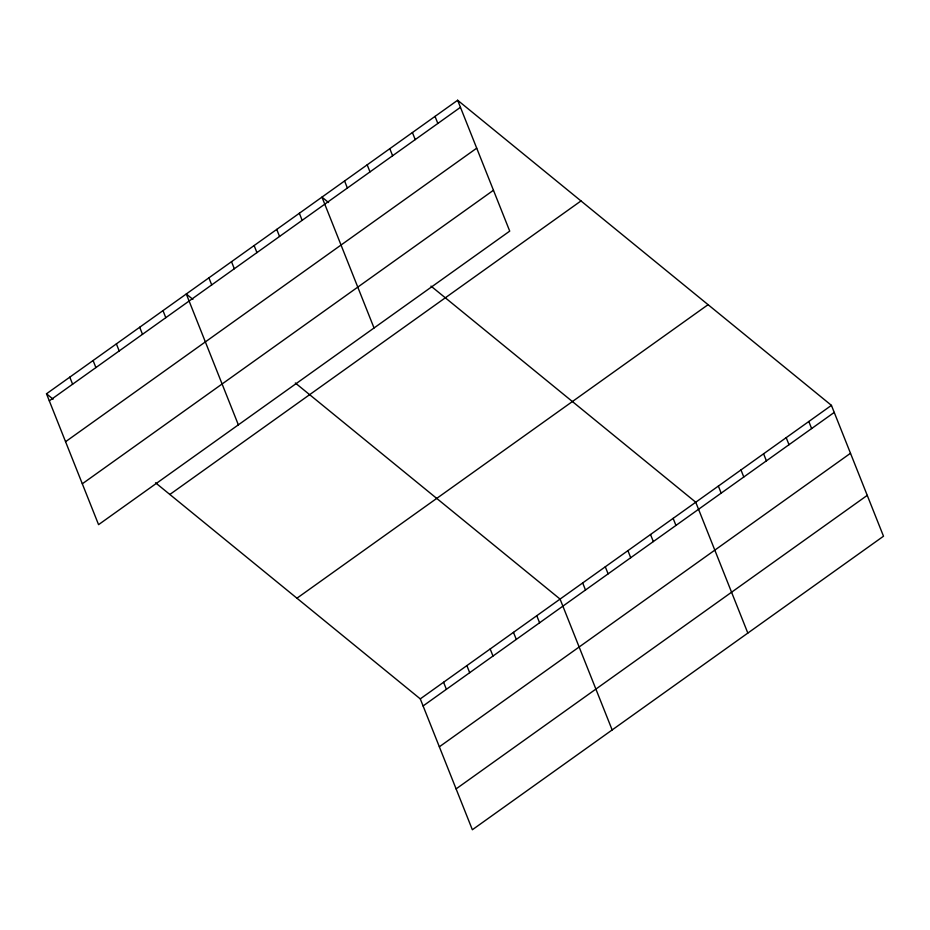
<?xml version="1.0" encoding="UTF-8"?>
<svg xmlns="http://www.w3.org/2000/svg" width="930" height="930" viewBox="0 0 930 930"><rect width="100%" height="100%" fill="white"/><g stroke="black" fill="none" stroke-linecap="round" stroke-linejoin="round"><path stroke-width="1.4" d="M457.641 100.254L509.721 231.117L98.568 524.648L46.5 393.785L457.641 100.254L831.432 405.364L883.5 536.215L472.359 829.746L420.279 698.883L155.531 482.786M49.313 400.842L460.455 107.31M65.565 441.704L476.706 148.172M82.317 483.786L493.458 190.255M169.853 494.469L580.994 200.938M296.937 598.211L708.079 304.68M420.279 698.883L831.432 405.364M423.092 705.951L834.233 412.42M439.344 746.802L850.497 453.27M456.095 788.896L867.248 495.365M328.569 202.519L321.966 197.125L374.034 327.976M430.997 286.115L695.745 502.223L747.825 633.074M192.894 299.379L186.291 293.985L238.359 424.847M295.322 382.986L560.069 599.083L612.149 729.945M46.5 393.785L53.103 399.179M808.809 421.499L811.623 428.556M786.199 437.646L789.012 444.703M763.588 453.794L766.401 460.85M740.978 469.929L743.779 476.997M718.367 486.076L721.169 493.133M673.134 518.37L675.947 525.427M650.523 534.506L653.337 541.574M627.913 550.653L630.714 557.709M435.031 116.401L437.844 123.458M605.302 566.8L608.104 573.856M412.42 132.548L415.222 139.605M582.68 582.947L585.493 590.004M389.81 148.684L392.611 155.752M367.187 164.831L370 171.887M536.773 615.718L539.586 622.775M344.577 180.978L347.39 188.034M513.476 632.354L516.29 639.41M490.18 648.989L492.981 656.045M299.355 213.261L302.157 220.329M466.883 665.624L469.685 672.681M276.745 229.408L279.546 236.464M443.587 682.26L446.388 689.316M254.123 245.555L256.936 252.611M231.512 261.702L234.325 268.758M208.901 277.838L211.715 284.906M162.994 310.62L165.796 317.676M139.698 327.255L142.499 334.312M116.39 343.891L119.203 350.947M93.093 360.526L95.906 367.583M69.797 377.15L72.61 384.206"/></g></svg>
